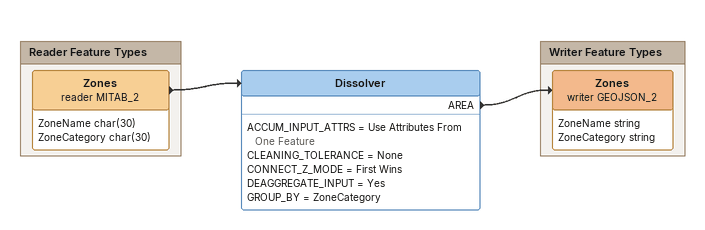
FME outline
Dissolver
    ACCUM_INPUT_ATTRS = Use Attributes From One Feature
    CLEANING_TOLERANCE = None
    CONNECT_Z_MODE = First Wins
    DEAGGREGATE_INPUT = Yes
    GROUP_BY = ZoneCategory
    AREA -> Zones (writer GEOJSON_2)

Bookmark: Reader Feature Types
Zones (reader MITAB_2)
    attributes: ZoneName char(30), ZoneCategory char(30)
    -> Dissolver

Bookmark: Writer Feature Types
Zones (writer GEOJSON_2)
    attributes: ZoneName string, ZoneCategory string
